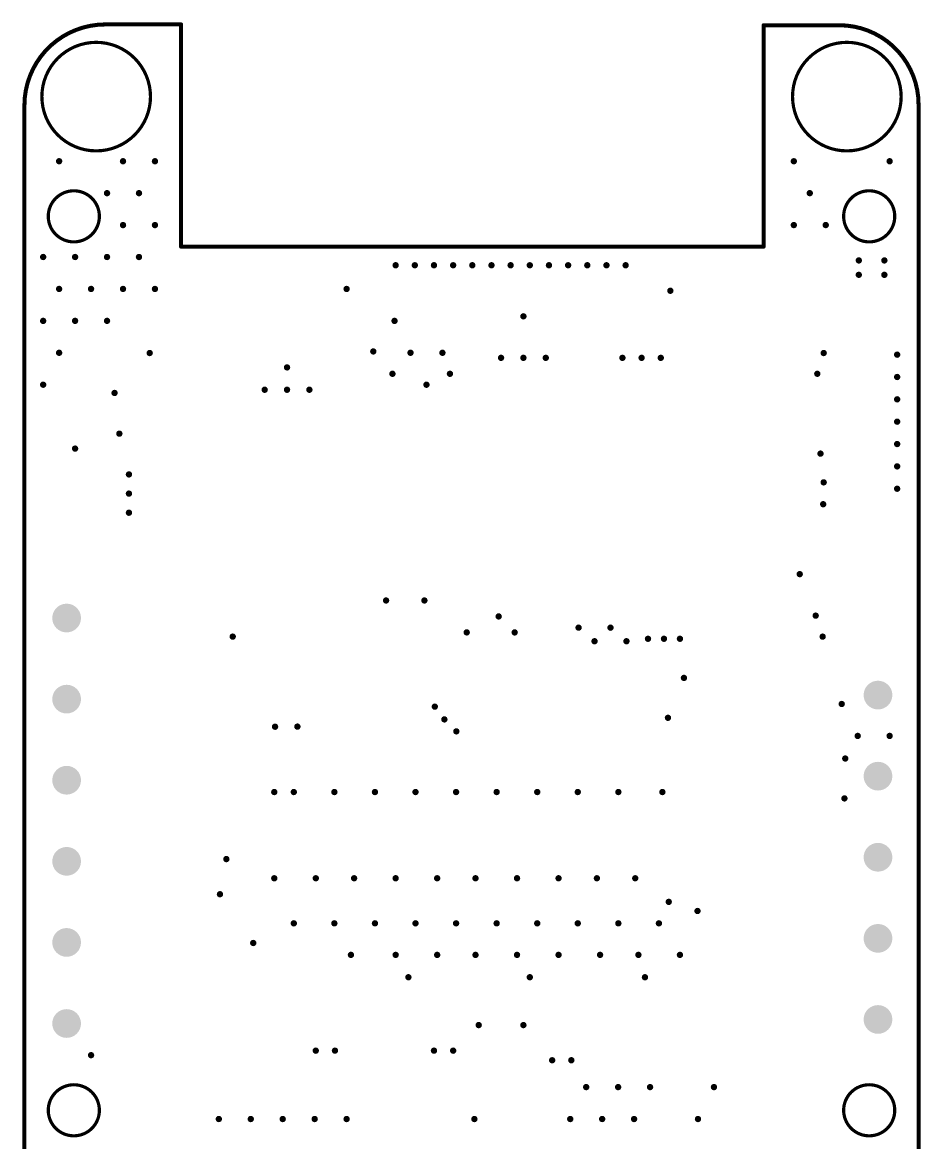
# Model space of a CAD drawing. Header units: millimetres. Extents: x -14.1 to 14, y -5 to 63.1.
# Drawn here: x -14.08 to 14.03, y 28.02 to 63.11 of the extents above; entities that cross this region are included whole.
import ezdxf

# ---------------------------------------------------------------- set-up
doc = ezdxf.new("R2010")
doc.units = ezdxf.units.MM
for name, color, linetype in [('KeepOutLayer', 6, 'Continuous'), ('PadHoleLayer', 156, 'Continuous'), ('ViaHoleLayer', 16, 'Continuous')]:
    doc.layers.add(name, color=color, linetype=linetype)

# ---------------------------------------------------------------- blocks, each defined once
blk = doc.blocks.new('HDR1X6_2')
at = {"layer": 'PadHoleLayer'}
h = blk.add_hatch(color=156, dxfattribs=at)
edge = h.paths.add_edge_path()
edge.add_arc((0, 0), 0.45, 0, 360)
h = blk.add_hatch(color=156, dxfattribs=at)
edge = h.paths.add_edge_path()
edge.add_arc((2.54, 0), 0.45, 0, 360)
h = blk.add_hatch(color=156, dxfattribs=at)
edge = h.paths.add_edge_path()
edge.add_arc((5.08, 0), 0.45, 0, 360)
h = blk.add_hatch(color=156, dxfattribs=at)
edge = h.paths.add_edge_path()
edge.add_arc((7.62, 0), 0.45, 0, 360)
h = blk.add_hatch(color=156, dxfattribs=at)
edge = h.paths.add_edge_path()
edge.add_arc((10.16, 0), 0.45, 0, 360)
h = blk.add_hatch(color=156, dxfattribs=at)
edge = h.paths.add_edge_path()
edge.add_arc((12.7, 0), 0.45, 0, 360)
blk = doc.blocks.new('HDR1X5_3')
at = {"layer": 'PadHoleLayer'}
h = blk.add_hatch(color=156, dxfattribs=at)
edge = h.paths.add_edge_path()
edge.add_arc((0, 0), 0.45, 0, 360)
h = blk.add_hatch(color=156, dxfattribs=at)
edge = h.paths.add_edge_path()
edge.add_arc((2.54, 0), 0.45, 0, 360)
h = blk.add_hatch(color=156, dxfattribs=at)
edge = h.paths.add_edge_path()
edge.add_arc((5.08, 0), 0.45, 0, 360)
h = blk.add_hatch(color=156, dxfattribs=at)
edge = h.paths.add_edge_path()
edge.add_arc((7.62, 0), 0.45, 0, 360)
h = blk.add_hatch(color=156, dxfattribs=at)
edge = h.paths.add_edge_path()
edge.add_arc((10.16, 0), 0.45, 0, 360)

msp = doc.modelspace()

# ---------------------------------------------------------------- hatches: boundary and pattern name
at = {"layer": 'ViaHoleLayer'}
h = msp.add_hatch(color=16, dxfattribs=at)
edge = h.paths.add_edge_path()
edge.add_arc((-12.935, 58.758), 0.1, 0, 360)
h = msp.add_hatch(color=16, dxfattribs=at)
edge = h.paths.add_edge_path()
edge.add_arc((-10.935, 58.758), 0.1, 0, 360)
h = msp.add_hatch(color=16, dxfattribs=at)
edge = h.paths.add_edge_path()
edge.add_arc((-9.935, 58.758), 0.1, 0, 360)
h = msp.add_hatch(color=16, dxfattribs=at)
edge = h.paths.add_edge_path()
edge.add_arc((10.065, 58.758), 0.1, 0, 360)
h = msp.add_hatch(color=16, dxfattribs=at)
edge = h.paths.add_edge_path()
edge.add_arc((13.065, 58.758), 0.1, 0, 360)
h = msp.add_hatch(color=16, dxfattribs=at)
edge = h.paths.add_edge_path()
edge.add_arc((-11.435, 57.758), 0.1, 0, 360)
h = msp.add_hatch(color=16, dxfattribs=at)
edge = h.paths.add_edge_path()
edge.add_arc((-10.435, 57.758), 0.1, 0, 360)
h = msp.add_hatch(color=16, dxfattribs=at)
edge = h.paths.add_edge_path()
edge.add_arc((10.565, 57.758), 0.1, 0, 360)
h = msp.add_hatch(color=16, dxfattribs=at)
edge = h.paths.add_edge_path()
edge.add_arc((-10.935, 56.758), 0.1, 0, 360)
h = msp.add_hatch(color=16, dxfattribs=at)
edge = h.paths.add_edge_path()
edge.add_arc((-9.935, 56.758), 0.1, 0, 360)
h = msp.add_hatch(color=16, dxfattribs=at)
edge = h.paths.add_edge_path()
edge.add_arc((10.065, 56.758), 0.1, 0, 360)
h = msp.add_hatch(color=16, dxfattribs=at)
edge = h.paths.add_edge_path()
edge.add_arc((11.065, 56.758), 0.1, 0, 360)
h = msp.add_hatch(color=16, dxfattribs=at)
edge = h.paths.add_edge_path()
edge.add_arc((-13.435, 55.758), 0.1, 0, 360)
h = msp.add_hatch(color=16, dxfattribs=at)
edge = h.paths.add_edge_path()
edge.add_arc((-12.435, 55.758), 0.1, 0, 360)
h = msp.add_hatch(color=16, dxfattribs=at)
edge = h.paths.add_edge_path()
edge.add_arc((-11.435, 55.758), 0.1, 0, 360)
h = msp.add_hatch(color=16, dxfattribs=at)
edge = h.paths.add_edge_path()
edge.add_arc((-10.435, 55.758), 0.1, 0, 360)
h = msp.add_hatch(color=16, dxfattribs=at)
edge = h.paths.add_edge_path()
edge.add_arc((-2.4, 55.5), 0.1, 0, 360)
h = msp.add_hatch(color=16, dxfattribs=at)
edge = h.paths.add_edge_path()
edge.add_arc((-1.8, 55.5), 0.1, 0, 360)
h = msp.add_hatch(color=16, dxfattribs=at)
edge = h.paths.add_edge_path()
edge.add_arc((-1.2, 55.5), 0.1, 0, 360)
h = msp.add_hatch(color=16, dxfattribs=at)
edge = h.paths.add_edge_path()
edge.add_arc((-0.6, 55.5), 0.1, 0, 360)
h = msp.add_hatch(color=16, dxfattribs=at)
edge = h.paths.add_edge_path()
edge.add_arc((0, 55.5), 0.1, 0, 360)
h = msp.add_hatch(color=16, dxfattribs=at)
edge = h.paths.add_edge_path()
edge.add_arc((0.6, 55.5), 0.1, 0, 360)
h = msp.add_hatch(color=16, dxfattribs=at)
edge = h.paths.add_edge_path()
edge.add_arc((1.2, 55.5), 0.1, 0, 360)
h = msp.add_hatch(color=16, dxfattribs=at)
edge = h.paths.add_edge_path()
edge.add_arc((1.8, 55.5), 0.1, 0, 360)
h = msp.add_hatch(color=16, dxfattribs=at)
edge = h.paths.add_edge_path()
edge.add_arc((2.4, 55.5), 0.1, 0, 360)
h = msp.add_hatch(color=16, dxfattribs=at)
edge = h.paths.add_edge_path()
edge.add_arc((3, 55.5), 0.1, 0, 360)
h = msp.add_hatch(color=16, dxfattribs=at)
edge = h.paths.add_edge_path()
edge.add_arc((3.6, 55.5), 0.1, 0, 360)
h = msp.add_hatch(color=16, dxfattribs=at)
edge = h.paths.add_edge_path()
edge.add_arc((4.2, 55.5), 0.1, 0, 360)
h = msp.add_hatch(color=16, dxfattribs=at)
edge = h.paths.add_edge_path()
edge.add_arc((4.8, 55.5), 0.1, 0, 360)
h = msp.add_hatch(color=16, dxfattribs=at)
edge = h.paths.add_edge_path()
edge.add_arc((12.1, 55.65), 0.1, 0, 360)
h = msp.add_hatch(color=16, dxfattribs=at)
edge = h.paths.add_edge_path()
edge.add_arc((12.9, 55.65), 0.1, 0, 360)
h = msp.add_hatch(color=16, dxfattribs=at)
edge = h.paths.add_edge_path()
edge.add_arc((12.1, 55.2), 0.1, 0, 360)
h = msp.add_hatch(color=16, dxfattribs=at)
edge = h.paths.add_edge_path()
edge.add_arc((12.9, 55.2), 0.1, 0, 360)
h = msp.add_hatch(color=16, dxfattribs=at)
edge = h.paths.add_edge_path()
edge.add_arc((-12.935, 54.758), 0.1, 0, 360)
h = msp.add_hatch(color=16, dxfattribs=at)
edge = h.paths.add_edge_path()
edge.add_arc((-11.935, 54.758), 0.1, 0, 360)
h = msp.add_hatch(color=16, dxfattribs=at)
edge = h.paths.add_edge_path()
edge.add_arc((-10.935, 54.758), 0.1, 0, 360)
h = msp.add_hatch(color=16, dxfattribs=at)
edge = h.paths.add_edge_path()
edge.add_arc((-9.935, 54.758), 0.1, 0, 360)
h = msp.add_hatch(color=16, dxfattribs=at)
edge = h.paths.add_edge_path()
edge.add_arc((-3.935, 54.758), 0.1, 0, 360)
h = msp.add_hatch(color=16, dxfattribs=at)
edge = h.paths.add_edge_path()
edge.add_arc((6.2, 54.7), 0.1, 0, 360)
h = msp.add_hatch(color=16, dxfattribs=at)
edge = h.paths.add_edge_path()
edge.add_arc((-13.435, 53.758), 0.1, 0, 360)
h = msp.add_hatch(color=16, dxfattribs=at)
edge = h.paths.add_edge_path()
edge.add_arc((-12.435, 53.758), 0.1, 0, 360)
h = msp.add_hatch(color=16, dxfattribs=at)
edge = h.paths.add_edge_path()
edge.add_arc((-11.435, 53.758), 0.1, 0, 360)
h = msp.add_hatch(color=16, dxfattribs=at)
edge = h.paths.add_edge_path()
edge.add_arc((-2.435, 53.758), 0.1, 0, 360)
h = msp.add_hatch(color=16, dxfattribs=at)
edge = h.paths.add_edge_path()
edge.add_arc((1.6, 53.9), 0.1, 0, 360)
h = msp.add_hatch(color=16, dxfattribs=at)
edge = h.paths.add_edge_path()
edge.add_arc((-12.935, 52.758), 0.1, 0, 360)
h = msp.add_hatch(color=16, dxfattribs=at)
edge = h.paths.add_edge_path()
edge.add_arc((-10.1, 52.75), 0.1, 0, 360)
h = msp.add_hatch(color=16, dxfattribs=at)
edge = h.paths.add_edge_path()
edge.add_arc((-3.1, 52.8), 0.1, 0, 360)
h = msp.add_hatch(color=16, dxfattribs=at)
edge = h.paths.add_edge_path()
edge.add_arc((-1.935, 52.758), 0.1, 0, 360)
h = msp.add_hatch(color=16, dxfattribs=at)
edge = h.paths.add_edge_path()
edge.add_arc((-0.935, 52.758), 0.1, 0, 360)
h = msp.add_hatch(color=16, dxfattribs=at)
edge = h.paths.add_edge_path()
edge.add_arc((0.9, 52.6), 0.1, 0, 360)
h = msp.add_hatch(color=16, dxfattribs=at)
edge = h.paths.add_edge_path()
edge.add_arc((1.6, 52.6), 0.1, 0, 360)
h = msp.add_hatch(color=16, dxfattribs=at)
edge = h.paths.add_edge_path()
edge.add_arc((2.3, 52.6), 0.1, 0, 360)
h = msp.add_hatch(color=16, dxfattribs=at)
edge = h.paths.add_edge_path()
edge.add_arc((4.7, 52.6), 0.1, 0, 360)
h = msp.add_hatch(color=16, dxfattribs=at)
edge = h.paths.add_edge_path()
edge.add_arc((5.3, 52.6), 0.1, 0, 360)
h = msp.add_hatch(color=16, dxfattribs=at)
edge = h.paths.add_edge_path()
edge.add_arc((5.9, 52.6), 0.1, 0, 360)
h = msp.add_hatch(color=16, dxfattribs=at)
edge = h.paths.add_edge_path()
edge.add_arc((11, 52.75), 0.1, 0, 360)
h = msp.add_hatch(color=16, dxfattribs=at)
edge = h.paths.add_edge_path()
edge.add_arc((13.3, 52.7), 0.1, 0, 360)
h = msp.add_hatch(color=16, dxfattribs=at)
edge = h.paths.add_edge_path()
edge.add_arc((-5.8, 52.3), 0.1, 0, 360)
h = msp.add_hatch(color=16, dxfattribs=at)
edge = h.paths.add_edge_path()
edge.add_arc((-2.5, 52.1), 0.1, 0, 360)
h = msp.add_hatch(color=16, dxfattribs=at)
edge = h.paths.add_edge_path()
edge.add_arc((-0.7, 52.1), 0.1, 0, 360)
h = msp.add_hatch(color=16, dxfattribs=at)
edge = h.paths.add_edge_path()
edge.add_arc((10.8, 52.1), 0.1, 0, 360)
h = msp.add_hatch(color=16, dxfattribs=at)
edge = h.paths.add_edge_path()
edge.add_arc((13.3, 52), 0.1, 0, 360)
h = msp.add_hatch(color=16, dxfattribs=at)
edge = h.paths.add_edge_path()
edge.add_arc((-13.435, 51.758), 0.1, 0, 360)
h = msp.add_hatch(color=16, dxfattribs=at)
edge = h.paths.add_edge_path()
edge.add_arc((-11.2, 51.5), 0.1, 0, 360)
h = msp.add_hatch(color=16, dxfattribs=at)
edge = h.paths.add_edge_path()
edge.add_arc((-6.5, 51.6), 0.1, 0, 360)
h = msp.add_hatch(color=16, dxfattribs=at)
edge = h.paths.add_edge_path()
edge.add_arc((-5.8, 51.6), 0.1, 0, 360)
h = msp.add_hatch(color=16, dxfattribs=at)
edge = h.paths.add_edge_path()
edge.add_arc((-5.1, 51.6), 0.1, 0, 360)
h = msp.add_hatch(color=16, dxfattribs=at)
edge = h.paths.add_edge_path()
edge.add_arc((-1.435, 51.758), 0.1, 0, 360)
h = msp.add_hatch(color=16, dxfattribs=at)
edge = h.paths.add_edge_path()
edge.add_arc((13.3, 51.3), 0.1, 0, 360)
h = msp.add_hatch(color=16, dxfattribs=at)
edge = h.paths.add_edge_path()
edge.add_arc((13.3, 50.6), 0.1, 0, 360)
h = msp.add_hatch(color=16, dxfattribs=at)
edge = h.paths.add_edge_path()
edge.add_arc((-11.05, 50.225), 0.1, 0, 360)
h = msp.add_hatch(color=16, dxfattribs=at)
edge = h.paths.add_edge_path()
edge.add_arc((-12.435, 49.758), 0.1, 0, 360)
h = msp.add_hatch(color=16, dxfattribs=at)
edge = h.paths.add_edge_path()
edge.add_arc((13.3, 49.9), 0.1, 0, 360)
h = msp.add_hatch(color=16, dxfattribs=at)
edge = h.paths.add_edge_path()
edge.add_arc((10.9, 49.6), 0.1, 0, 360)
h = msp.add_hatch(color=16, dxfattribs=at)
edge = h.paths.add_edge_path()
edge.add_arc((13.3, 49.2), 0.1, 0, 360)
h = msp.add_hatch(color=16, dxfattribs=at)
edge = h.paths.add_edge_path()
edge.add_arc((-10.75, 48.948), 0.1, 0, 360)
h = msp.add_hatch(color=16, dxfattribs=at)
edge = h.paths.add_edge_path()
edge.add_arc((11, 48.7), 0.1, 0, 360)
h = msp.add_hatch(color=16, dxfattribs=at)
edge = h.paths.add_edge_path()
edge.add_arc((-10.75, 48.348), 0.1, 0, 360)
h = msp.add_hatch(color=16, dxfattribs=at)
edge = h.paths.add_edge_path()
edge.add_arc((13.3, 48.5), 0.1, 0, 360)
h = msp.add_hatch(color=16, dxfattribs=at)
edge = h.paths.add_edge_path()
edge.add_arc((10.984, 48.016), 0.1, 0, 360)
h = msp.add_hatch(color=16, dxfattribs=at)
edge = h.paths.add_edge_path()
edge.add_arc((-10.75, 47.748), 0.1, 0, 360)
h = msp.add_hatch(color=16, dxfattribs=at)
edge = h.paths.add_edge_path()
edge.add_arc((10.25, 45.825), 0.1, 0, 360)
h = msp.add_hatch(color=16, dxfattribs=at)
edge = h.paths.add_edge_path()
edge.add_arc((-2.7, 45), 0.1, 0, 360)
h = msp.add_hatch(color=16, dxfattribs=at)
edge = h.paths.add_edge_path()
edge.add_arc((-1.5, 45), 0.1, 0, 360)
h = msp.add_hatch(color=16, dxfattribs=at)
edge = h.paths.add_edge_path()
edge.add_arc((0.825, 44.5), 0.1, 0, 360)
h = msp.add_hatch(color=16, dxfattribs=at)
edge = h.paths.add_edge_path()
edge.add_arc((10.75, 44.525), 0.1, 0, 360)
h = msp.add_hatch(color=16, dxfattribs=at)
edge = h.paths.add_edge_path()
edge.add_arc((3.326, 44.149), 0.1, 0, 360)
h = msp.add_hatch(color=16, dxfattribs=at)
edge = h.paths.add_edge_path()
edge.add_arc((4.326, 44.149), 0.1, 0, 360)
h = msp.add_hatch(color=16, dxfattribs=at)
edge = h.paths.add_edge_path()
edge.add_arc((-7.5, 43.868), 0.1, 0, 360)
h = msp.add_hatch(color=16, dxfattribs=at)
edge = h.paths.add_edge_path()
edge.add_arc((-0.175, 44), 0.1, 0, 360)
h = msp.add_hatch(color=16, dxfattribs=at)
edge = h.paths.add_edge_path()
edge.add_arc((1.326, 44), 0.1, 0, 360)
h = msp.add_hatch(color=16, dxfattribs=at)
edge = h.paths.add_edge_path()
edge.add_arc((5.5, 43.8), 0.1, 0, 360)
h = msp.add_hatch(color=16, dxfattribs=at)
edge = h.paths.add_edge_path()
edge.add_arc((6, 43.8), 0.1, 0, 360)
h = msp.add_hatch(color=16, dxfattribs=at)
edge = h.paths.add_edge_path()
edge.add_arc((6.5, 43.8), 0.1, 0, 360)
h = msp.add_hatch(color=16, dxfattribs=at)
edge = h.paths.add_edge_path()
edge.add_arc((10.968, 43.868), 0.1, 0, 360)
h = msp.add_hatch(color=16, dxfattribs=at)
edge = h.paths.add_edge_path()
edge.add_arc((3.826, 43.724), 0.1, 0, 360)
h = msp.add_hatch(color=16, dxfattribs=at)
edge = h.paths.add_edge_path()
edge.add_arc((4.826, 43.724), 0.1, 0, 360)
h = msp.add_hatch(color=16, dxfattribs=at)
edge = h.paths.add_edge_path()
edge.add_arc((6.625, 42.575), 0.1, 0, 360)
h = msp.add_hatch(color=16, dxfattribs=at)
edge = h.paths.add_edge_path()
edge.add_arc((-1.174, 41.675), 0.1, 0, 360)
h = msp.add_hatch(color=16, dxfattribs=at)
edge = h.paths.add_edge_path()
edge.add_arc((11.565, 41.758), 0.1, 0, 360)
h = msp.add_hatch(color=16, dxfattribs=at)
edge = h.paths.add_edge_path()
edge.add_arc((6.125, 41.325), 0.1, 0, 360)
h = msp.add_hatch(color=16, dxfattribs=at)
edge = h.paths.add_edge_path()
edge.add_arc((-6.175, 41.045), 0.1, 0, 360)
h = msp.add_hatch(color=16, dxfattribs=at)
edge = h.paths.add_edge_path()
edge.add_arc((-5.475, 41.05), 0.1, 0, 360)
h = msp.add_hatch(color=16, dxfattribs=at)
edge = h.paths.add_edge_path()
edge.add_arc((-0.875, 41.275), 0.1, 0, 360)
h = msp.add_hatch(color=16, dxfattribs=at)
edge = h.paths.add_edge_path()
edge.add_arc((-0.5, 40.9), 0.1, 0, 360)
h = msp.add_hatch(color=16, dxfattribs=at)
edge = h.paths.add_edge_path()
edge.add_arc((12.065, 40.758), 0.1, 0, 360)
h = msp.add_hatch(color=16, dxfattribs=at)
edge = h.paths.add_edge_path()
edge.add_arc((13.065, 40.758), 0.1, 0, 360)
h = msp.add_hatch(color=16, dxfattribs=at)
edge = h.paths.add_edge_path()
edge.add_arc((11.675, 40.05), 0.1, 0, 360)
h = msp.add_hatch(color=16, dxfattribs=at)
edge = h.paths.add_edge_path()
edge.add_arc((-6.2, 39), 0.1, 0, 360)
h = msp.add_hatch(color=16, dxfattribs=at)
edge = h.paths.add_edge_path()
edge.add_arc((-5.588, 39), 0.1, 0, 360)
h = msp.add_hatch(color=16, dxfattribs=at)
edge = h.paths.add_edge_path()
edge.add_arc((-4.318, 39), 0.1, 0, 360)
h = msp.add_hatch(color=16, dxfattribs=at)
edge = h.paths.add_edge_path()
edge.add_arc((-3.048, 39), 0.1, 0, 360)
h = msp.add_hatch(color=16, dxfattribs=at)
edge = h.paths.add_edge_path()
edge.add_arc((-1.778, 39), 0.1, 0, 360)
h = msp.add_hatch(color=16, dxfattribs=at)
edge = h.paths.add_edge_path()
edge.add_arc((-0.508, 39), 0.1, 0, 360)
h = msp.add_hatch(color=16, dxfattribs=at)
edge = h.paths.add_edge_path()
edge.add_arc((0.762, 39), 0.1, 0, 360)
h = msp.add_hatch(color=16, dxfattribs=at)
edge = h.paths.add_edge_path()
edge.add_arc((2.032, 39), 0.1, 0, 360)
h = msp.add_hatch(color=16, dxfattribs=at)
edge = h.paths.add_edge_path()
edge.add_arc((3.302, 39), 0.1, 0, 360)
h = msp.add_hatch(color=16, dxfattribs=at)
edge = h.paths.add_edge_path()
edge.add_arc((4.572, 39), 0.1, 0, 360)
h = msp.add_hatch(color=16, dxfattribs=at)
edge = h.paths.add_edge_path()
edge.add_arc((5.95, 39), 0.1, 0, 360)
h = msp.add_hatch(color=16, dxfattribs=at)
edge = h.paths.add_edge_path()
edge.add_arc((11.65, 38.8), 0.1, 0, 360)
h = msp.add_hatch(color=16, dxfattribs=at)
edge = h.paths.add_edge_path()
edge.add_arc((-7.7, 36.9), 0.1, 0, 360)
h = msp.add_hatch(color=16, dxfattribs=at)
edge = h.paths.add_edge_path()
edge.add_arc((-6.2, 36.3), 0.1, 0, 360)
h = msp.add_hatch(color=16, dxfattribs=at)
edge = h.paths.add_edge_path()
edge.add_arc((-4.9, 36.3), 0.1, 0, 360)
h = msp.add_hatch(color=16, dxfattribs=at)
edge = h.paths.add_edge_path()
edge.add_arc((-3.7, 36.3), 0.1, 0, 360)
h = msp.add_hatch(color=16, dxfattribs=at)
edge = h.paths.add_edge_path()
edge.add_arc((-2.4, 36.3), 0.1, 0, 360)
h = msp.add_hatch(color=16, dxfattribs=at)
edge = h.paths.add_edge_path()
edge.add_arc((-1.1, 36.3), 0.1, 0, 360)
h = msp.add_hatch(color=16, dxfattribs=at)
edge = h.paths.add_edge_path()
edge.add_arc((0.1, 36.3), 0.1, 0, 360)
h = msp.add_hatch(color=16, dxfattribs=at)
edge = h.paths.add_edge_path()
edge.add_arc((1.4, 36.3), 0.1, 0, 360)
h = msp.add_hatch(color=16, dxfattribs=at)
edge = h.paths.add_edge_path()
edge.add_arc((2.7, 36.3), 0.1, 0, 360)
h = msp.add_hatch(color=16, dxfattribs=at)
edge = h.paths.add_edge_path()
edge.add_arc((3.9, 36.3), 0.1, 0, 360)
h = msp.add_hatch(color=16, dxfattribs=at)
edge = h.paths.add_edge_path()
edge.add_arc((5.1, 36.3), 0.1, 0, 360)
h = msp.add_hatch(color=16, dxfattribs=at)
edge = h.paths.add_edge_path()
edge.add_arc((-7.9, 35.8), 0.1, 0, 360)
h = msp.add_hatch(color=16, dxfattribs=at)
edge = h.paths.add_edge_path()
edge.add_arc((6.15, 35.56), 0.1, 0, 360)
h = msp.add_hatch(color=16, dxfattribs=at)
edge = h.paths.add_edge_path()
edge.add_arc((7.05, 35.275), 0.1, 0, 360)
h = msp.add_hatch(color=16, dxfattribs=at)
edge = h.paths.add_edge_path()
edge.add_arc((-5.588, 34.888), 0.1, 0, 360)
h = msp.add_hatch(color=16, dxfattribs=at)
edge = h.paths.add_edge_path()
edge.add_arc((-4.318, 34.888), 0.1, 0, 360)
h = msp.add_hatch(color=16, dxfattribs=at)
edge = h.paths.add_edge_path()
edge.add_arc((-3.048, 34.888), 0.1, 0, 360)
h = msp.add_hatch(color=16, dxfattribs=at)
edge = h.paths.add_edge_path()
edge.add_arc((-1.778, 34.888), 0.1, 0, 360)
h = msp.add_hatch(color=16, dxfattribs=at)
edge = h.paths.add_edge_path()
edge.add_arc((-0.508, 34.888), 0.1, 0, 360)
h = msp.add_hatch(color=16, dxfattribs=at)
edge = h.paths.add_edge_path()
edge.add_arc((0.762, 34.888), 0.1, 0, 360)
h = msp.add_hatch(color=16, dxfattribs=at)
edge = h.paths.add_edge_path()
edge.add_arc((2.032, 34.888), 0.1, 0, 360)
h = msp.add_hatch(color=16, dxfattribs=at)
edge = h.paths.add_edge_path()
edge.add_arc((3.302, 34.888), 0.1, 0, 360)
h = msp.add_hatch(color=16, dxfattribs=at)
edge = h.paths.add_edge_path()
edge.add_arc((4.572, 34.888), 0.1, 0, 360)
h = msp.add_hatch(color=16, dxfattribs=at)
edge = h.paths.add_edge_path()
edge.add_arc((5.842, 34.888), 0.1, 0, 360)
h = msp.add_hatch(color=16, dxfattribs=at)
edge = h.paths.add_edge_path()
edge.add_arc((-6.858, 34.272), 0.1, 0, 360)
h = msp.add_hatch(color=16, dxfattribs=at)
edge = h.paths.add_edge_path()
edge.add_arc((-3.8, 33.9), 0.1, 0, 360)
h = msp.add_hatch(color=16, dxfattribs=at)
edge = h.paths.add_edge_path()
edge.add_arc((-2.4, 33.9), 0.1, 0, 360)
h = msp.add_hatch(color=16, dxfattribs=at)
edge = h.paths.add_edge_path()
edge.add_arc((-1.1, 33.9), 0.1, 0, 360)
h = msp.add_hatch(color=16, dxfattribs=at)
edge = h.paths.add_edge_path()
edge.add_arc((0.1, 33.9), 0.1, 0, 360)
h = msp.add_hatch(color=16, dxfattribs=at)
edge = h.paths.add_edge_path()
edge.add_arc((1.4, 33.9), 0.1, 0, 360)
h = msp.add_hatch(color=16, dxfattribs=at)
edge = h.paths.add_edge_path()
edge.add_arc((2.7, 33.9), 0.1, 0, 360)
h = msp.add_hatch(color=16, dxfattribs=at)
edge = h.paths.add_edge_path()
edge.add_arc((4, 33.9), 0.1, 0, 360)
h = msp.add_hatch(color=16, dxfattribs=at)
edge = h.paths.add_edge_path()
edge.add_arc((5.2, 33.9), 0.1, 0, 360)
h = msp.add_hatch(color=16, dxfattribs=at)
edge = h.paths.add_edge_path()
edge.add_arc((6.5, 33.9), 0.1, 0, 360)
h = msp.add_hatch(color=16, dxfattribs=at)
edge = h.paths.add_edge_path()
edge.add_arc((-2, 33.2), 0.1, 0, 360)
h = msp.add_hatch(color=16, dxfattribs=at)
edge = h.paths.add_edge_path()
edge.add_arc((1.8, 33.2), 0.1, 0, 360)
h = msp.add_hatch(color=16, dxfattribs=at)
edge = h.paths.add_edge_path()
edge.add_arc((5.405, 33.199), 0.1, 0, 360)
h = msp.add_hatch(color=16, dxfattribs=at)
edge = h.paths.add_edge_path()
edge.add_arc((0.2, 31.7), 0.1, 0, 360)
h = msp.add_hatch(color=16, dxfattribs=at)
edge = h.paths.add_edge_path()
edge.add_arc((1.6, 31.7), 0.1, 0, 360)
h = msp.add_hatch(color=16, dxfattribs=at)
edge = h.paths.add_edge_path()
edge.add_arc((-4.9, 30.9), 0.1, 0, 360)
h = msp.add_hatch(color=16, dxfattribs=at)
edge = h.paths.add_edge_path()
edge.add_arc((-4.3, 30.9), 0.1, 0, 360)
h = msp.add_hatch(color=16, dxfattribs=at)
edge = h.paths.add_edge_path()
edge.add_arc((-1.2, 30.9), 0.1, 0, 360)
h = msp.add_hatch(color=16, dxfattribs=at)
edge = h.paths.add_edge_path()
edge.add_arc((-0.6, 30.9), 0.1, 0, 360)
h = msp.add_hatch(color=16, dxfattribs=at)
edge = h.paths.add_edge_path()
edge.add_arc((-11.935, 30.758), 0.1, 0, 360)
h = msp.add_hatch(color=16, dxfattribs=at)
edge = h.paths.add_edge_path()
edge.add_arc((2.5, 30.6), 0.1, 0, 360)
h = msp.add_hatch(color=16, dxfattribs=at)
edge = h.paths.add_edge_path()
edge.add_arc((3.1, 30.6), 0.1, 0, 360)
h = msp.add_hatch(color=16, dxfattribs=at)
edge = h.paths.add_edge_path()
edge.add_arc((3.565, 29.758), 0.1, 0, 360)
h = msp.add_hatch(color=16, dxfattribs=at)
edge = h.paths.add_edge_path()
edge.add_arc((4.565, 29.758), 0.1, 0, 360)
h = msp.add_hatch(color=16, dxfattribs=at)
edge = h.paths.add_edge_path()
edge.add_arc((5.565, 29.758), 0.1, 0, 360)
h = msp.add_hatch(color=16, dxfattribs=at)
edge = h.paths.add_edge_path()
edge.add_arc((7.565, 29.758), 0.1, 0, 360)
h = msp.add_hatch(color=16, dxfattribs=at)
edge = h.paths.add_edge_path()
edge.add_arc((-7.935, 28.758), 0.1, 0, 360)
h = msp.add_hatch(color=16, dxfattribs=at)
edge = h.paths.add_edge_path()
edge.add_arc((-6.935, 28.758), 0.1, 0, 360)
h = msp.add_hatch(color=16, dxfattribs=at)
edge = h.paths.add_edge_path()
edge.add_arc((-5.935, 28.758), 0.1, 0, 360)
h = msp.add_hatch(color=16, dxfattribs=at)
edge = h.paths.add_edge_path()
edge.add_arc((-4.935, 28.758), 0.1, 0, 360)
h = msp.add_hatch(color=16, dxfattribs=at)
edge = h.paths.add_edge_path()
edge.add_arc((-3.935, 28.758), 0.1, 0, 360)
h = msp.add_hatch(color=16, dxfattribs=at)
edge = h.paths.add_edge_path()
edge.add_arc((0.065, 28.758), 0.1, 0, 360)
h = msp.add_hatch(color=16, dxfattribs=at)
edge = h.paths.add_edge_path()
edge.add_arc((3.065, 28.758), 0.1, 0, 360)
h = msp.add_hatch(color=16, dxfattribs=at)
edge = h.paths.add_edge_path()
edge.add_arc((4.065, 28.758), 0.1, 0, 360)
h = msp.add_hatch(color=16, dxfattribs=at)
edge = h.paths.add_edge_path()
edge.add_arc((5.065, 28.758), 0.1, 0, 360)
h = msp.add_hatch(color=16, dxfattribs=at)
edge = h.paths.add_edge_path()
edge.add_arc((7.065, 28.758), 0.1, 0, 360)

# ---------------------------------------------------------------- linework, layer by layer
at = {"layer": 'KeepOutLayer', "const_width": 0.127}
for points in [[(-14.021, 60.511, -0.414214), (-11.489, 63.043)], [(11.489, 63.017, -0.414214), (13.97, 60.536)]]:
    msp.add_lwpolyline(points, format="xyb", dxfattribs=at)
for points in [[(-11.489, 63.043), (-9.119, 63.043)], [(-9.119, 56.083), (-9.119, 63.043)], [(9.119, 63.017), (11.489, 63.017)], [(9.119, 56.083), (9.119, 63.017)], [(-14.021, 23.114), (-14.021, 60.511)], [(13.97, -2.424), (13.97, 60.536)], [(-9.119, 56.083), (9.119, 56.083)]]:
    msp.add_lwpolyline(points, dxfattribs=at)
at = {"layer": 'KeepOutLayer'}
for points, const_width in [([(-11.52, 63.043, 1), (-11.457, 63.043, 1)], 0.0635), ([(-11.52, 63.043, 1), (-11.457, 63.043, 1)], 0.0635), ([(-9.151, 63.043, 1), (-9.087, 63.043, 1)], 0.0635), ([(-9.151, 63.043, 1), (-9.087, 63.043, 1)], 0.0635), ([(9.087, 63.017, 1), (9.15, 63.017, 1)], 0.0635), ([(9.087, 63.017, 1), (9.15, 63.017, 1)], 0.0635), ([(11.457, 63.017, 1), (11.52, 63.017, 1)], 0.0635), ([(11.457, 63.017, 1), (11.52, 63.017, 1)], 0.0635), ([(-10.075, 60.782, 1), (-13.475, 60.782, 1)], 0.1), ([(13.425, 60.782, 1), (10.025, 60.782, 1)], 0.1), ([(-13.5, 60.782, 1), (-13.45, 60.782, 1)], 0.05), ([(-10.1, 60.782, 1), (-10.05, 60.782, 1)], 0.05), ([(10, 60.782, 1), (10.05, 60.782, 1)], 0.05), ([(13.4, 60.782, 1), (13.45, 60.782, 1)], 0.05), ([(-14.053, 60.511, 1), (-13.989, 60.511, 1)], 0.0635), ([(-14.053, 60.511, 1), (-13.989, 60.511, 1)], 0.0635), ([(13.938, 60.536, 1), (14.002, 60.536, 1)], 0.0635), ([(13.938, 60.536, 1), (14.002, 60.536, 1)], 0.0635), ([(-11.675, 57.032, 1), (-13.275, 57.032, 1)], 0.1), ([(13.225, 57.032, 1), (11.625, 57.032, 1)], 0.1), ([(-13.3, 57.032, 1), (-13.25, 57.032, 1)], 0.05), ([(-11.7, 57.032, 1), (-11.65, 57.032, 1)], 0.05), ([(11.6, 57.032, 1), (11.65, 57.032, 1)], 0.05), ([(13.2, 57.032, 1), (13.25, 57.032, 1)], 0.05), ([(-9.151, 56.083, 1), (-9.087, 56.083, 1)], 0.0635), ([(-9.151, 56.083, 1), (-9.087, 56.083, 1)], 0.0635), ([(9.087, 56.083, 1), (9.15, 56.083, 1)], 0.0635), ([(9.087, 56.083, 1), (9.15, 56.083, 1)], 0.0635), ([(-11.675, 29.032, 1), (-13.275, 29.032, 1)], 0.1), ([(13.225, 29.032, 1), (11.625, 29.032, 1)], 0.1), ([(-13.3, 29.032, 1), (-13.25, 29.032, 1)], 0.05), ([(-11.7, 29.032, 1), (-11.65, 29.032, 1)], 0.05), ([(11.6, 29.032, 1), (11.65, 29.032, 1)], 0.05), ([(13.2, 29.032, 1), (13.25, 29.032, 1)], 0.05)]:
    msp.add_lwpolyline(points, format="xyb", close=True, dxfattribs=dict(at, const_width=const_width))

# ---------------------------------------------------------------- block references
for name, p, rotation in [('HDR1X6_2', (-12.7, 44.45), 270), ('HDR1X5_3', (12.7, 31.877), 90)]:
    msp.add_blockref(name, p, dxfattribs=dict(rotation=rotation))

doc.saveas('drawing.dxf')
